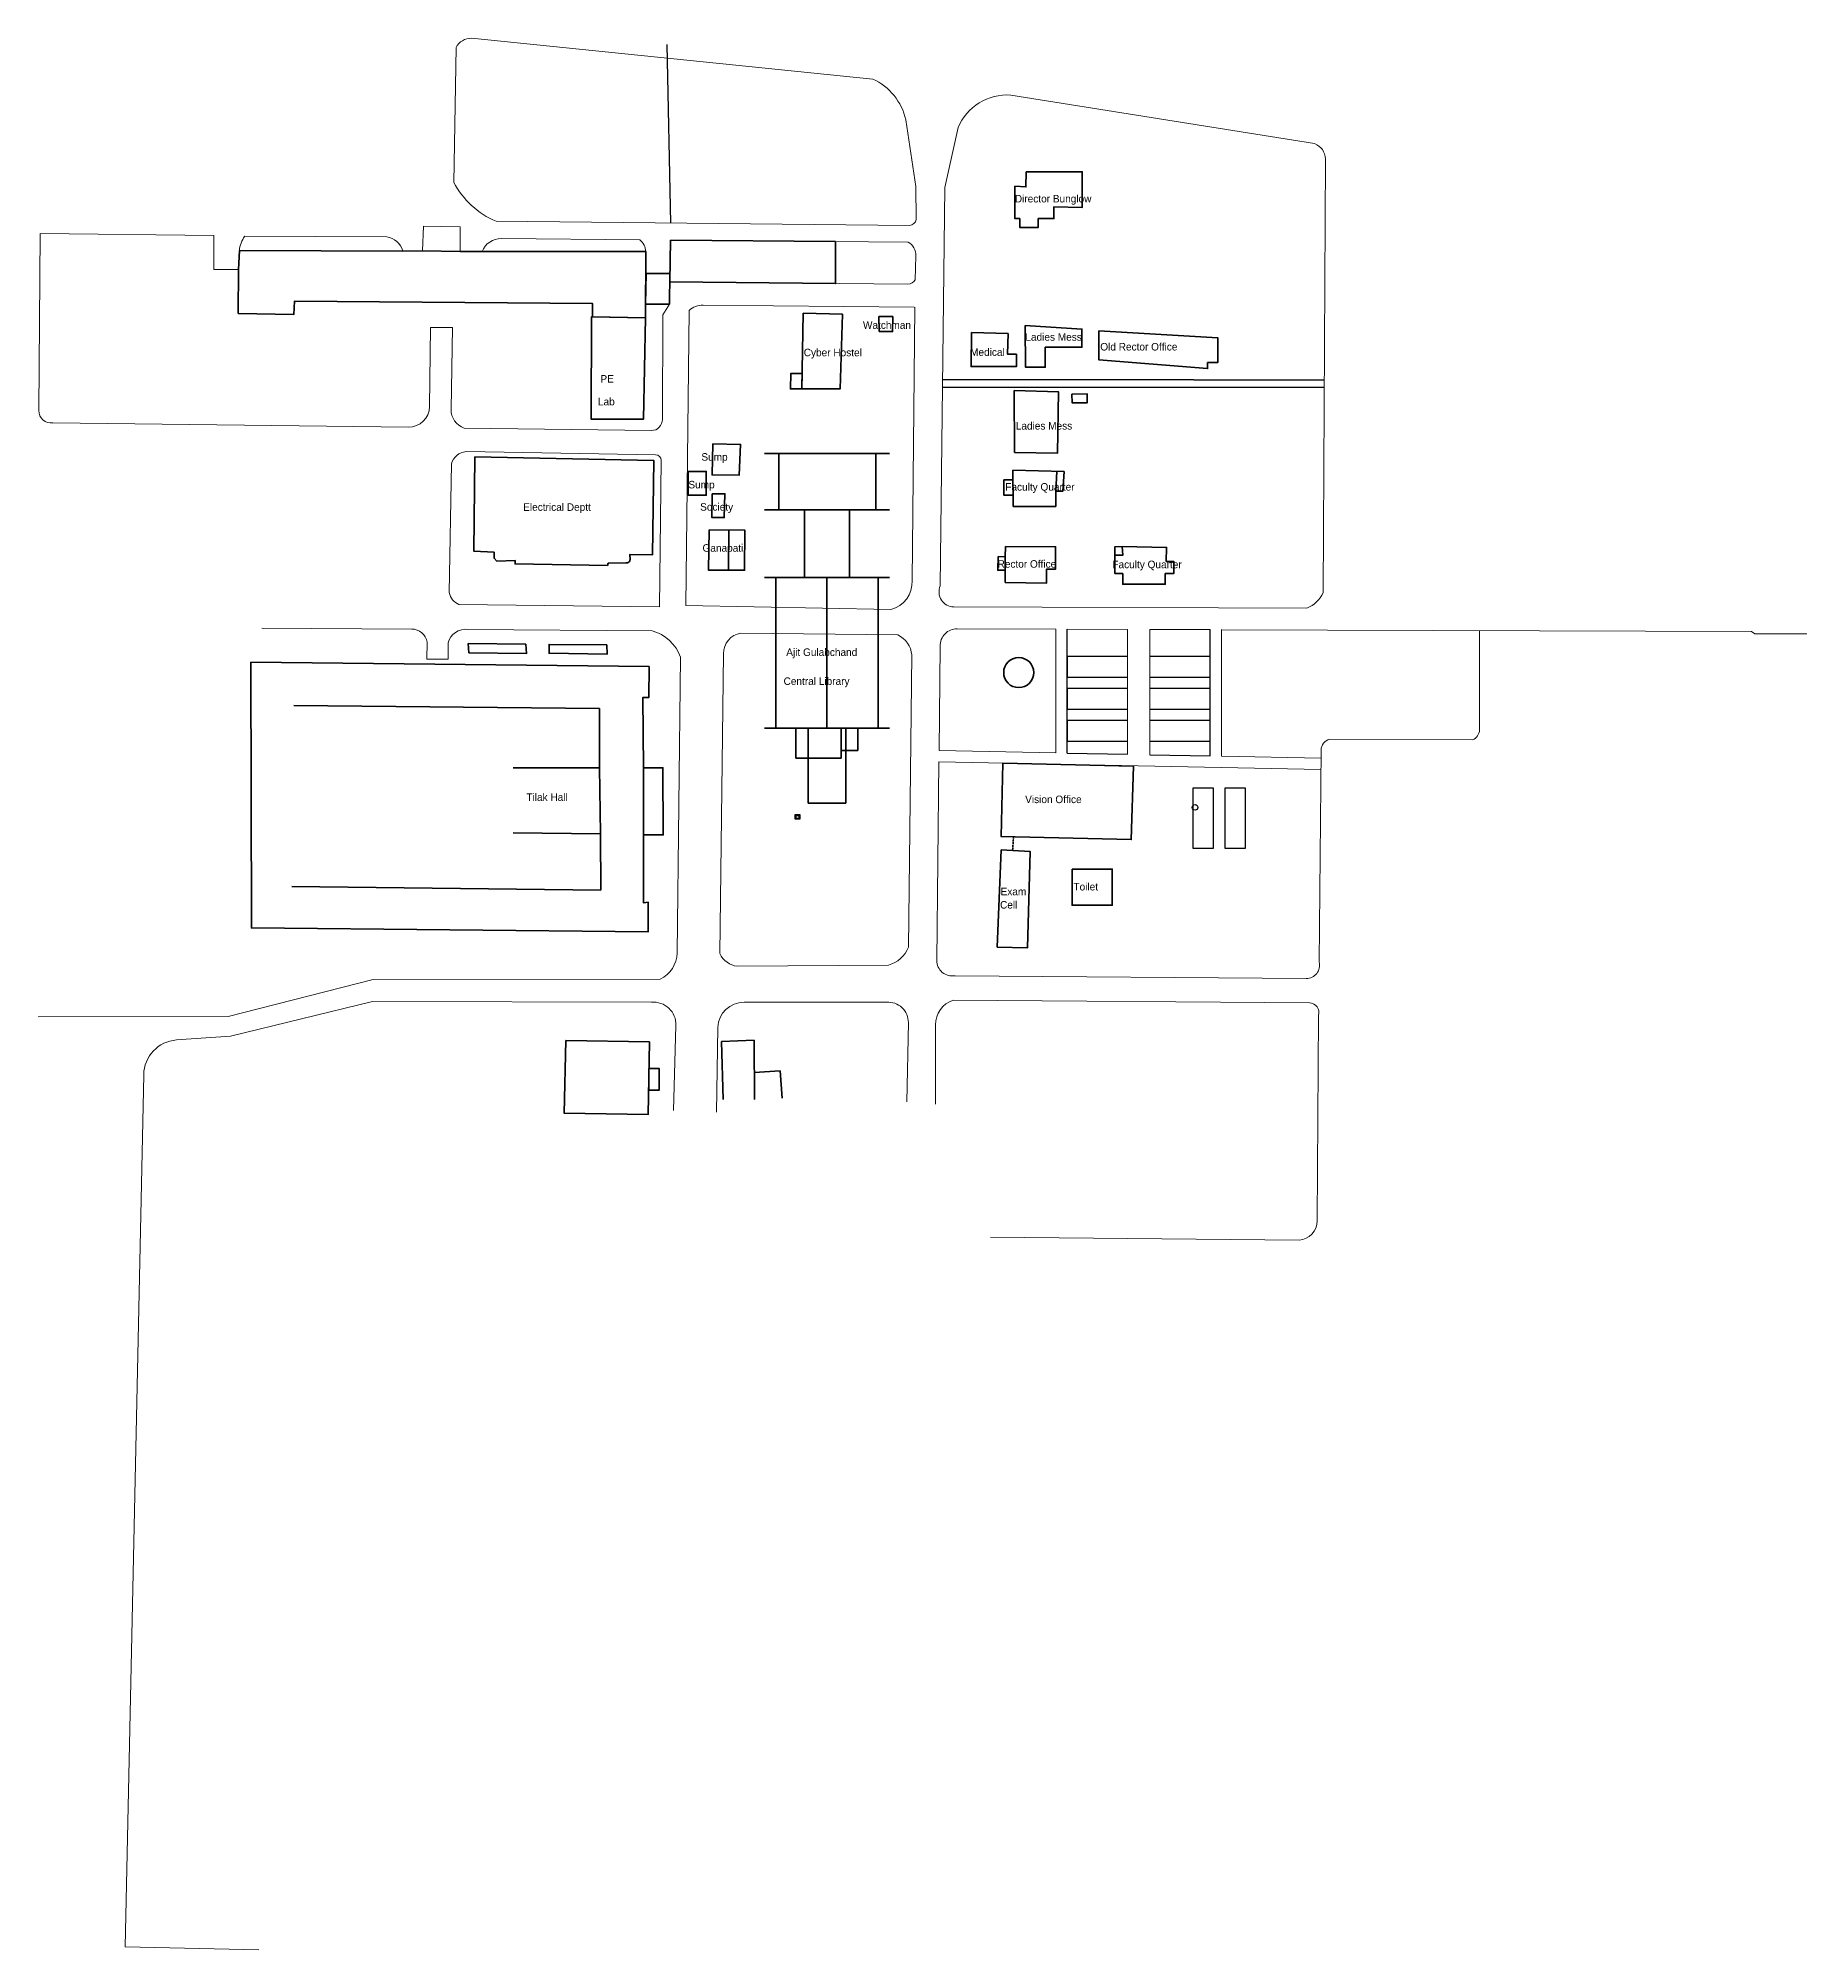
# Model space of a CAD drawing. Header units: millimetres. Extents: x -47 to 2833, y -462 to 688.
# Drawn here: x 2362 to 2833, y -199 to 309 of the extents above; entities that cross this region are included whole.
import ezdxf

# ---------------------------------------------------------------- set-up
doc = ezdxf.new("R2010")
doc.units = ezdxf.units.MM
doc.header["$LTSCALE"] = 0.1
doc.header["$MEASUREMENT"] = 0
doc.linetypes.add('ACAD_ISO03W100', pattern=[30, 12, -18])
doc.layers.add('BOUNDRY', color=140, linetype='Continuous', lineweight=18)
doc.layers.add('BUILT UP', color=1, linetype='Continuous', lineweight=35)
doc.layers.add('H1', color=254, linetype='Continuous')
doc.layers.add('TXT', color=7, linetype='Continuous')
doc.styles.get("Standard").update_dxf_attribs({"font": 'GOTHIC.TTF'})

msp = doc.modelspace()

# ---------------------------------------------------------------- linework, layer by layer
at = {"layer": 'BOUNDRY', "color": 140}
for p, q in [((2602.14484, 147.63267), (2601.88311, 119.87728)), ((2632.9509, 152.15502), (2606.70888, 152.26004)), ((2632.9509, 119.26509), (2632.9509, 152.15502)), ((2651.9509, 118.8907), (2651.9509, 152.09756)), ((2657.9509, 152.07601), (2657.9509, 118.77247)), ((2676.9509, 118.39807), (2676.9509, 152.01855)), ((2651.9509, 130.9003), (2651.9509, 136.40169)), ((2657.9509, 136.4003), (2657.9509, 130.9003)), ((2651.9509, 118.8907), (2651.9509, 127.90169)), ((2657.9509, 127.9003), (2657.9509, 118.77247)), ((2601.88311, 119.87728), (2632.9509, 119.26509)), ((2676.9509, 118.39807), (2703.47674, 117.87538)), ((2601.82401, 116.87786), (2703.41764, 114.87597))]:
    msp.add_line(p, q, dxfattribs=at)
for points in [[(2477.525, 309.27484), (2584.28988, 298.43391, -0.227875608), (2593.04184, 287.62113), (2595.7027, 269.8237), (2595.7887, 261.07425, -0.351017948), (2593.9793, 259.50738), (2484.09028, 260.59912, -0.174544412), (2472.84168, 270.93719), (2473.40718, 306.84638, -0.274416012), (2477.525, 309.27484, -0.322265889)], [(2620.95824, 294.15637), (2701.75252, 281.24127, -0.294928286), (2704.67494, 277.19421), (2704.06019, 161.82422, -0.184357832), (2699.71578, 157.75132), (2605.80938, 158.06919, -0.543366722), (2602.20658, 163.66614), (2603.44131, 269.54347), (2606.91363, 285.49488, -0.321575117), (2620.95824, 294.15637, -0.694313066)], [(2362.79045, 257.31728), (2362.43936, 210.27347, 0.46260957), (2366.18599, 207.04218), (2460.76764, 205.8883, 0.411674874), (2466.37499, 211.31319), (2466.62065, 232.3812), (2472.44484, 232.3812), (2472.10773, 210.62183, 0.322158788), (2475.60948, 205.58836), (2525.384, 204.96729, 0.42808405), (2528.28105, 207.92929), (2528.44113, 235.76753), (2530.19427, 238.59159), (2530.30729, 246.71644), (2523.99066, 246.71644), (2523.85375, 252.54753, 0.227626954), (2522.27481, 255.64743), (2485.47313, 256.00999, 0.30938706), (2480.33615, 252.5687), (2474.49868, 252.5687), (2474.49868, 259.10132), (2464.75317, 259.3212), (2464.53637, 252.72779), (2459.22928, 252.69498, 0.29579383), (2454.97998, 256.48911), (2417.21422, 256.60219, 0.126898083), (2415.78593, 252.83583), (2415.52598, 247.7845), (2408.99433, 247.7845), (2408.99433, 256.78021), (2362.79045, 257.31728)], [(2530.46034, 255.57842), (2593.66666, 255.06273, -0.292453441), (2595.67522, 251.42239), (2595.52554, 245.06524, -0.23474561), (2593.56478, 243.85057), (2530.26865, 244.47958), (2530.46034, 255.57842)], [(2595.25877, 237.7989), (2539.16113, 238.33682, 0.194479038), (2535.38583, 236.85262), (2534.51926, 158.422), (2589.02285, 157.3661, 0.361365037), (2594.71959, 165.04377), (2595.41723, 237.79738)], [(2528.01056, 197.02466), (2527.56128, 158.11656), (2474.19815, 158.72528, -0.254319821), (2471.59261, 161.88891), (2472.18864, 196.10086, -0.314169517), (2476.09019, 199.36393), (2526.48206, 198.5381, -0.4017694), (2528.01056, 197.02466, 1.75640383)], [(2421.78013, 152.38869), (2461.61807, 152.1835, -0.363929018), (2465.73172, 148.69599), (2465.66939, 144.21205), (2471.28129, 144.13405), (2471.28129, 148.50916, -0.36647082), (2476.57759, 152.10161), (2525.57071, 151.70111, -0.244630992), (2533.12028, 144.7213), (2532.18369, 66.03119, -0.28781555), (2527.71347, 59.09349), (2451.36835, 58.98199), (2412.81871, 49.14789), (2362.302, 49.06757)], [(2549.15334, 151.12207), (2590.89554, 150.61957, -0.256694373), (2594.63676, 145.31526), (2593.73449, 67.55986, -0.234386005), (2588.3854, 62.82419), (2548.25214, 62.50451, -0.252917663), (2543.59664, 65.87592), (2544.50584, 145.63298, -0.360029507), (2549.15334, 151.12207, -13.799474143)], [(2745.64046, 151.76108), (2745.63066, 125.33954, -0.273652547), (2743.78956, 122.68938), (2705.75629, 122.86001, 0.346323358), (2703.46036, 119.99245), (2702.98975, 63.62431, -0.487289042), (2699.53922, 59.28426), (2606.1282, 60.01003, -0.474719834), (2601.27299, 64.05645), (2601.82401, 116.87786)], [(2602.14484, 147.63267, -0.420366794), (2606.70888, 152.26004)], [(2531.22457, 24.1792), (2531.91053, 46.79712, 0.448460554), (2525.39397, 52.96565), (2451.20572, 53.16035), (2413.42899, 43.9076), (2399.10946, 42.92596, 0.391015577), (2390.37411, 33.67753), (2385.43478, -198.23148), (2420.97073, -198.98835)], [(2593.30814, 26.47791), (2593.70302, 47.5383, 0.445248346), (2587.92469, 52.94033), (2550.01798, 52.97097, 0.401694052), (2543.00118, 46.26), (2542.71608, 23.74384)], [(2600.91719, 25.86678), (2600.91719, 46.94464, -0.323188828), (2605.63859, 53.48609), (2700.36131, 52.76147, -0.499104473), (2702.81123, 49.45225), (2702.4437, -5.1585, -0.388228032), (2697.63824, -10.34415), (2615.57385, -9.50647)]]:
    msp.add_lwpolyline(points, format="xyb", dxfattribs=at)
for points in [[(2635.9509, 152.15502), (2651.9509, 152.09756)], [(2657.9509, 152.07601), (2673.9509, 152.01855)], [(2676.9509, 152.00777), (2817.90817, 151.50153), (2818.8274, 150.87063), (2832.63561, 150.87063)]]:
    msp.add_lwpolyline(points, dxfattribs=at)
at = {"layer": 'BUILT UP', "color": 1}
for p, q in [((2588.66217, 198.84501), (2555.46217, 198.84501)), ((2559.28276, 183.84501), (2559.28276, 198.84501)), ((2585.06217, 198.84501), (2585.06217, 183.84501)), ((2588.66217, 183.84501), (2555.46217, 183.84501)), ((2566.06217, 183.84501), (2566.06217, 165.84501)), ((2578.06217, 183.84501), (2578.06217, 165.84501)), ((2619.41894, 171.41455), (2619.47603, 167.8027)), ((2588.66217, 165.84501), (2555.46217, 165.84501)), ((2558.46217, 165.84501), (2558.46217, 125.84501)), ((2572.06217, 165.84501), (2572.06217, 125.84501)), ((2585.66217, 165.84501), (2585.66217, 125.84501)), ((2430.30585, 131.85817), (2511.55126, 131.0887)), ((2511.55126, 131.0887), (2511.55126, 115.31461)), ((2588.66217, 125.84501), (2555.46217, 125.84501)), ((2563.81217, 125.84501), (2563.81217, 117.84501)), ((2567.06217, 125.84501), (2567.06217, 105.84501)), ((2575.81217, 125.84501), (2575.81217, 117.84501)), ((2577.06217, 105.84501), (2577.06217, 125.84501)), ((2580.31217, 125.84501), (2580.31217, 119.84501)), ((2575.81217, 117.84501), (2563.81217, 117.84501)), ((2580.31217, 119.84501), (2575.81217, 119.84501)), ((2511.55126, 115.31461), (2488.57665, 115.31461)), ((2523.27077, 115.30422), (2523.29127, 97.50794)), ((2567.06217, 105.84501), (2577.06217, 105.84501)), ((2488.56708, 98.02908), (2511.87581, 97.76888)), ((2511.87581, 97.76888), (2511.95444, 82.76013)), ((2511.95444, 82.76013), (2429.7858, 83.73109)), ((2544.04025, 42.5009), (2552.67738, 42.88732)), ((2544.45151, 27.1288), (2544.04025, 42.5009)), ((2552.67738, 42.88732), (2552.76039, 27.1288)), ((2552.7228, 34.26392), (2559.62725, 34.74477)), ((2559.62725, 34.74477), (2560.13263, 27.48793))]:
    msp.add_line(p, q, dxfattribs=at)
for points in [[(2625.00873, 273.75112), (2639.96909, 273.75561), (2639.94552, 264.28084), (2632.41094, 264.46095), (2632.41094, 261.32711), (2628.26512, 261.32711), (2628.26512, 258.94972), (2623.32618, 258.94972), (2623.32618, 261.32711), (2622.02836, 261.32711), (2622.02836, 269.90014), (2624.98451, 269.72003), (2625.00873, 273.75112)], [(2574.36476, 255.22021), (2574.37353, 244.04128), (2530.27617, 244.47951), (2530.46034, 255.57842), (2574.36476, 255.22021)], [(2415.78593, 252.83583), (2459.22928, 252.69498), (2464.53637, 252.72779), (2474.49868, 252.5687), (2523.85375, 252.54753), (2523.83435, 234.96775), (2509.67438, 235.21951), (2509.67438, 238.74401), (2430.48301, 239.39261), (2430.32038, 235.84699), (2415.50169, 236.10759), (2415.52598, 247.7845), (2415.78593, 252.83583)], [(2523.99066, 246.71644), (2530.30729, 246.71644), (2530.19427, 238.59159), (2523.83835, 238.59159), (2523.99066, 246.71644)], [(2509.67438, 235.21951), (2523.83435, 234.96775), (2523.25633, 207.96862), (2509.38575, 207.96862), (2509.46726, 235.21951), (2523.83435, 234.96775)], [(2565.72038, 236.21272), (2576.17506, 235.89704), (2575.53, 216.0201), (2565.40695, 216.0201), (2565.72038, 236.21272)], [(2585.89135, 235.29996), (2589.56766, 235.26349), (2589.52552, 231.27085), (2585.98754, 231.30818), (2585.89135, 235.29996)], [(2610.48021, 231.02173), (2620.24382, 230.74458), (2620.08809, 225.25832), (2622.43394, 225.25832), (2622.43394, 221.95756), (2610.40229, 221.95756), (2610.48021, 231.02173)], [(2624.80231, 232.86965), (2639.85482, 231.95256), (2639.85482, 227.12259), (2630.12576, 227.12259), (2630.12576, 221.8035), (2624.8635, 221.8035), (2624.80231, 232.86965)], [(2644.40221, 231.44924), (2675.96653, 229.62181), (2675.96653, 223.03864), (2673.26353, 223.03864), (2673.26353, 221.43505), (2644.38626, 223.74192), (2644.40221, 231.44924)], [(2565.40695, 216.0201), (2562.3325, 216.0266), (2562.43894, 220.1266), (2565.47092, 220.14106), (2565.40695, 216.0201), (2562.3325, 216.0266)], [(2621.80475, 215.6018), (2633.62836, 215.29495), (2633.33612, 198.92881), (2621.96528, 199.13185), (2621.80475, 215.6018)], [(2637.21184, 214.66564), (2641.28184, 214.71677), (2641.27525, 212.35559), (2637.25385, 212.35559), (2637.21184, 214.66564)], [(2541.73552, 201.4487), (2549.08099, 201.27867), (2548.74116, 193.12447), (2541.48812, 193.15164), (2541.73552, 201.4487)], [(2621.48142, 194.40612), (2635.12049, 194.05867), (2634.77275, 188.80826), (2632.91814, 188.80826), (2632.91814, 184.79324), (2621.59733, 184.79324), (2621.55869, 187.8045), (2619.12452, 187.7659), (2619.12452, 191.81952), (2621.52005, 191.81952), (2621.48142, 194.40612)], [(2632.91814, 188.80826), (2633.15265, 194.1088)], [(2541.55894, 188.16986), (2544.9032, 188.16986), (2544.74545, 181.80206), (2541.46429, 181.80206), (2541.55894, 188.16986)], [(2621.52005, 191.81952), (2621.55869, 187.8045)], [(2540.69303, 178.54567), (2550.18352, 178.50115), (2550.1334, 167.816), (2540.51397, 167.86113), (2540.69303, 178.54567)], [(2545.95056, 178.52101), (2545.90043, 167.83586)], [(2619.54092, 174.15683), (2632.84361, 174.05957), (2632.79975, 168.06142), (2630.41019, 168.06142), (2630.41019, 164.36629), (2619.47603, 164.59322), (2619.47603, 167.8027), (2617.49685, 167.8027), (2617.62663, 171.43363), (2619.41894, 171.41455), (2619.54092, 174.15683)], [(2650.52888, 174.11929), (2662.38793, 173.86717), (2662.30885, 170.1475), (2664.28033, 170.1475), (2664.28033, 166.93405), (2662.00945, 166.93405), (2662.00945, 164.09777), (2650.71812, 164.09777), (2650.71812, 166.93405), (2648.63647, 166.93405), (2648.63647, 171.78724), (2650.71812, 171.78724), (2650.52888, 174.11929)], [(2648.63647, 171.78724), (2648.63647, 174.07272), (2650.52888, 174.11929)], [(2476.77626, 145.87769), (2476.65534, 148.33444), (2491.9722, 148.13306), (2492.13343, 145.67632), (2476.77626, 145.87769)], [(2513.51209, 147.96797), (2513.62594, 145.52221), (2498.14404, 145.73135), (2498.17818, 148.09704), (2513.51209, 147.96797)], [(2418.87186, 143.34604), (2524.77772, 142.18806), (2524.64558, 133.96262), (2523.09603, 133.98751), (2523.27077, 115.30422), (2528.44541, 115.30422), (2528.52106, 97.4418), (2523.29127, 97.50794), (2523.24539, 79.41417), (2524.52945, 79.53464), (2524.52956, 71.71607), (2418.98967, 72.72228), (2418.87186, 143.34604)], [(2511.55126, 115.31461), (2511.87581, 97.76888)], [(2618.34181, 97.02712), (2653.00201, 96.18224), (2653.56254, 115.69206), (2618.83684, 116.54263), (2618.36112, 97.02665)], [(2618.37684, 93.50527), (2626.11505, 92.99826), (2625.35391, 67.39437), (2617.36529, 67.63185), (2618.37684, 93.50527)], [(2502.61617, 42.75459), (2524.82829, 42.42001), (2524.5376, 23.12176), (2502.16799, 23.45871), (2502.61617, 42.75459)]]:
    msp.add_lwpolyline(points, dxfattribs=at)
msp.add_lwpolyline([(2478.45277, 197.93249), (2526.0361, 196.99553), (2525.65183, 171.8927), (2519.61374, 171.98513), (2519.68715, 170.68471, -0.509139949), (2518.59596, 169.79266), (2513.90054, 169.69354), (2513.66908, 169.09883), (2489.14077, 169.51486), (2489.15522, 170.36691), (2484.25065, 170.24057), (2483.55612, 171.02707), (2483.55612, 172.60006), (2478.11556, 172.92639), (2478.45277, 197.93249)], format="xyb", dxfattribs=at)
for points in [[(2535.17171, 194.10856), (2539.9522, 194.10856), (2539.9522, 187.77177), (2535.17171, 187.77177)], [(2637.26153, 88.34229), (2647.92669, 88.34229), (2647.92669, 78.73631), (2637.26153, 78.73631)], [(2524.72104, 35.30011), (2527.44919, 35.30011), (2527.44919, 29.59217), (2524.72104, 29.59217)]]:
    msp.add_lwpolyline(points, close=True, dxfattribs=at)
at = {"layer": 'BUILT UP', "color": 1, "linetype": 'ACAD_ISO03W100', "ltscale": 0.05}
msp.add_lwpolyline([(2621.668, 96.94604), (2621.42946, 93.30526)], dxfattribs=at)
at = {"layer": 'BUILT UP', "color": 1}
msp.add_circle((2623.06179, 140.61185), 4, dxfattribs=at)
at = {"layer": 'H1'}
for p, q in [((2530.53908, 260.13765), (2529.55422, 307.60794)), ((2564.89884, 102.75249), (2563.53884, 102.75249)), ((2563.53884, 102.75249), (2563.53884, 101.69249)), ((2563.53884, 101.69249), (2564.89884, 101.69249)), ((2564.66884, 102.52249), (2563.76884, 102.52249)), ((2563.76884, 102.52249), (2563.76884, 101.92249)), ((2563.76884, 101.92249), (2564.66884, 101.92249)), ((2564.66884, 101.92249), (2564.66884, 102.52249)), ((2564.89884, 101.69249), (2564.89884, 102.75249))]:
    msp.add_line(p, q, dxfattribs=at)
at = {"layer": 'H1', "color": 9}
for p, q in [((2602.82226, 216.4603), (2668.58713, 216.4603)), ((2602.84641, 218.53111), (2669.66373, 218.53111)), ((2668.58713, 216.4603), (2704.35132, 216.4603)), ((2669.66373, 218.47277), (2704.3678, 218.47277))]:
    msp.add_line(p, q, dxfattribs=at)
at = {"layer": 'TXT'}
for p, q in [((2635.9509, 119.20598), (2635.9509, 152.15502)), ((2673.9509, 118.45719), (2673.9509, 152.01855)), ((2635.9509, 144.9003), (2635.9509, 139.4003)), ((2651.9509, 144.9003), (2635.9509, 144.9003)), ((2673.9509, 144.9003), (2657.9509, 144.9003)), ((2635.9509, 139.4003), (2651.9509, 139.4003)), ((2657.9509, 139.4003), (2673.9509, 139.4003)), ((2651.9509, 136.4003), (2635.9509, 136.4003)), ((2635.9509, 136.4003), (2635.9509, 130.9003)), ((2673.9509, 136.4003), (2657.9509, 136.4003)), ((2673.9509, 130.9003), (2673.9509, 136.40169)), ((2635.9509, 130.9003), (2651.9509, 130.9003)), ((2651.9509, 127.9003), (2635.9509, 127.9003)), ((2635.9509, 127.9003), (2635.9509, 122.4003)), ((2657.9509, 130.9003), (2673.9509, 130.9003)), ((2673.9509, 127.9003), (2657.9509, 127.9003)), ((2673.9509, 122.4003), (2673.9509, 127.9003)), ((2635.9509, 122.4003), (2651.9509, 122.4003)), ((2657.9509, 122.4003), (2673.9509, 122.4003)), ((2635.9509, 119.20598), (2651.9509, 118.8907)), ((2657.9509, 118.77247), (2673.9509, 118.45719)), ((2674.85119, 109.87994), (2669.35119, 109.87994)), ((2669.35119, 109.87994), (2669.35119, 93.87994)), ((2669.35119, 109.87994), (2669.35119, 93.87994)), ((2674.85119, 93.87994), (2674.85119, 109.87994)), ((2677.85119, 109.87994), (2677.85119, 93.87994)), ((2683.35119, 109.87994), (2677.85119, 109.87994)), ((2683.35119, 93.87994), (2683.35119, 109.87994)), ((2669.35119, 93.87994), (2674.85119, 93.87994)), ((2677.85119, 93.87994), (2683.35119, 93.87994))]:
    msp.add_line(p, q, dxfattribs=at)
msp.add_circle((2669.95684, 104.7588), 0.74404, dxfattribs=at)

# ---------------------------------------------------------------- texts
for s, p in [('Director Bunglow', (2622.02836, 265.61362)), ('Watchman', (2581.63097, 232.00193)), ('Ladies Mess', (2624.82459, 228.84138)), ('Cyber Hostel', (2565.88777, 224.71225)), ('Medical', (2610.12854, 224.81503)), ('Old Rector Office', (2644.74836, 226.24221)), ('PE', (2511.81674, 217.71109)), ('Lab', (2511.16178, 211.66204)), ('Ladies Mess', (2622.27254, 205.2199)), ('Sump', (2538.66113, 196.94506)), ('Sump', (2535.21307, 189.5785)), ('Faculty Quarter', (2619.48314, 188.98845)), ('Electrical Deptt', (2491.28315, 183.61066)), ('Society', (2538.3402, 183.67047)), ('Ganapati', (2538.96625, 172.73896)), ('Rector Office', (2617.43055, 168.49085)), ('Faculty Quarter', (2647.96931, 168.3593)), ('Ajit Gulabchand', (2561.23842, 145.03066)), ('Central Library', (2560.52449, 137.32432)), ('Tilak Hall', (2492.125, 106.4953)), ('Vision Office', (2624.77643, 105.89739)), ('Exam', (2618.22968, 81.38783)), ('Toilet', (2637.62014, 82.6735)), ('Cell', (2618.09168, 77.85795))]:
    msp.add_text(s, height=2, dxfattribs=at).set_placement(p)

doc.saveas('drawing.dxf')
